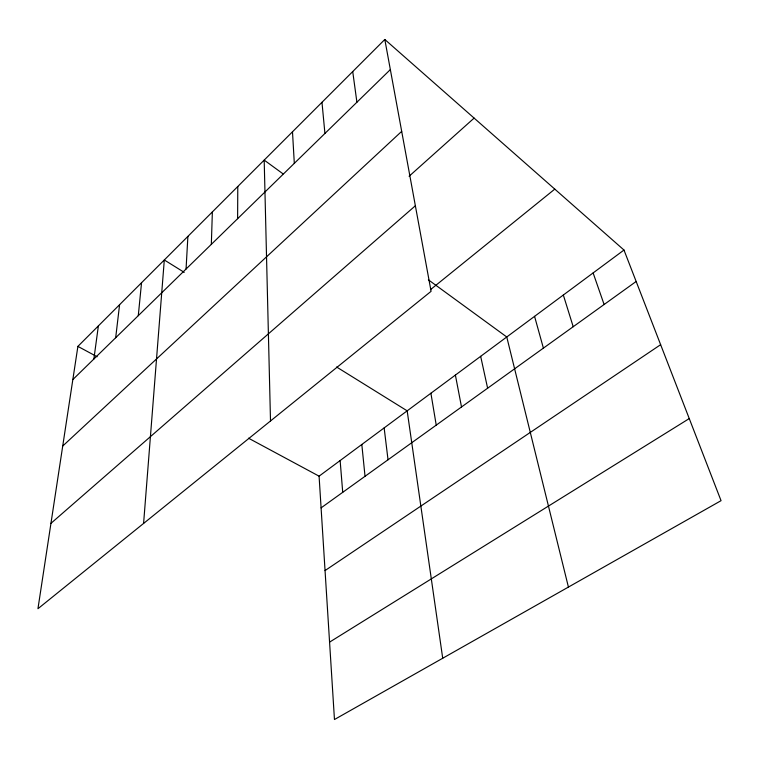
<?xml version="1.0" encoding="UTF-8"?>
<svg xmlns="http://www.w3.org/2000/svg" width="759" height="759" viewBox="0 0 759 759"><rect width="100%" height="100%" fill="white"/><g stroke="black" fill="none" stroke-linecap="round" stroke-linejoin="round"><path stroke-width="1.14" d="M237.614 218.696L237.785 186.505M211.334 244.351L212.368 211.913M186.059 269.037L187.89 236.391M143.593 523.435L164.305 259.976L184.228 272.358M138.28 315.678L141.544 282.737M115.681 337.746L119.59 304.691M93.879 359.026L98.376 325.896M77.892 346.389L37.95 608.727L431.084 291.323L384.813 39.477L77.892 346.389L97.143 356.749M72.836 379.566L390.344 69.591M62.722 446.036L401.691 131.354M409.092 176.259L474.119 118.1M50.948 523.349L415.363 205.765M430.429 289.691L554.782 189.124M623.983 250.043L721.05 500.674L334.463 719.523L319.084 476.168L623.983 250.043L384.813 39.477M321.085 507.875L636.165 281.475M325.051 570.569L660.634 344.681M329.567 642.133L689.257 418.579M248.516 438.199L319.084 476.168M336.588 367.005L407.166 410.837L442.715 658.233M283.079 173.877L264.189 160.102L270.508 420.97M428.389 279.824L506.765 336.977L568.425 587.077M593.121 272.927L604.107 304.511M563.339 295.023L573.206 326.712M534.564 316.351L543.397 348.134M480.665 356.332L487.62 388.21M455.391 375.079L461.51 406.976M430.903 393.238L436.235 425.135M352.726 71.564L356.91 102.228M384.149 427.915L388.029 459.774M361.815 444.48L365.032 476.301M321.977 102.313L324.928 133.451M340.136 460.552L342.726 492.325M292.49 131.8L294.312 163.346"/></g></svg>
